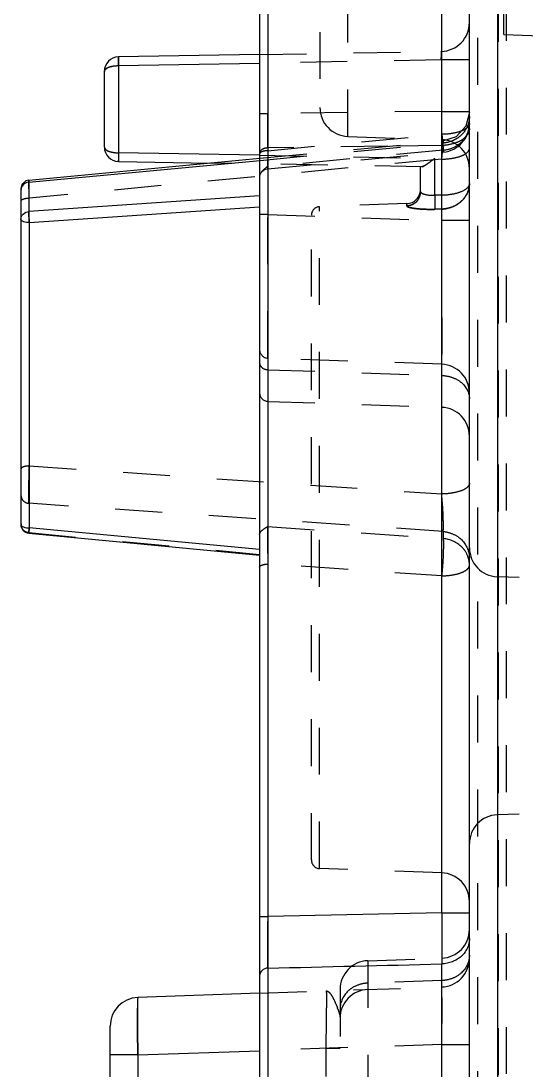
# Model space of a CAD drawing. Header units: millimetres. Extents: x -1265 to 1982, y -12197 to 1934.
# Drawn here: x 499 to 516.57, y -84.18 to -47.66 of the extents above; entities that cross this region are included whole.
import ezdxf

# ---------------------------------------------------------------- set-up
doc = ezdxf.new("R2010")
doc.units = ezdxf.units.MM
doc.header["$LTSCALE"] = 16.335
doc.linetypes.add('HIDDEN', pattern=[0.2, 0.1, -0.1])
doc.layers.get('0').update_dxf_attribs({"linetype": 'CONTINUOUS'})
doc.layers.add('DEFAULT_2', color=8, linetype='HIDDEN')

msp = doc.modelspace()

# ---------------------------------------------------------------- linework, layer by layer
at = {"color": 7, "linetype": 'Continuous'}
for p, q in [((514.598, -94.748), (514.598, 282.739)), ((515.572, 276.741), (515.572, -88.75)), ((507.298, -23.222), (507.298, -99.885)), ((507.587, -40.043), (507.587, -78.812)), ((513.633, -78.682), (513.633, -39.901)), ((507.298, -48.827), (502.389, -48.913)), ((502.389, -49.213), (507.298, -49.127)), ((502.389, -49.213), (502.389, -52.246)), ((501.898, -52.046), (501.898, -49.413)), ((499.27, -53.194), (507.312, -52.436)), ((499.272, -53.266), (507.319, -52.508)), ((507.297, -52.332), (502.389, -52.246)), ((502.389, -52.546), (505.556, -52.602)), ((499.27, -53.194), (499.272, -53.266)), ((499.272, -53.266), (499.272, -54.286)), ((499.043, -53.334), (498.998, -53.492)), ((498.998, -53.493), (498.998, -65.179)), ((507.298, -53.74), (499.272, -54.286)), ((499.287, -54.675), (507.298, -54.13)), ((499.287, -54.675), (499.287, -65.292)), ((499.287, -65.292), (499.27, -65.478)), ((507.298, -66.046), (499.287, -65.292)), ((499.27, -65.478), (507.298, -66.234)), ((507.298, -78.812), (507.587, -78.812)), ((513.633, -78.682), (507.587, -78.812)), ((513.633, -78.682), (514.598, -78.682)), ((507.587, -80.602), (507.587, -99.2)), ((513.633, -99.118), (513.633, -80.459)), ((507.298, -81.477), (503.063, -81.625)), ((502.098, -87.414), (502.098, -82.625)), ((503.063, -83.624), (502.098, -83.624)), ((503.063, -83.624), (507.298, -83.476)), ((503.063, -83.624), (503.063, -87.414))]:
    msp.add_line(p, q, dxfattribs=at)
msp.add_lwpolyline([(499.27, -53.194), (499.165, -53.223), (499.043, -53.334)], dxfattribs=at)
for centre, radius, start, end in [((502.398, -49.413), 0.5, 91, 180), ((502.398, -52.046), 0.5, 180, 269), ((499.298, -65.179), 0.3, 174.6186, 264.6186), ((863.318, -79.977), 355.733, 179.81234, 179.92878), ((723.43, -79.847), 215.845, 179.91719, 180.08278), ((579.326, -80.116), 71.74, 180.03413, 180.38813), ((503.098, -82.625), 1, 92, 180)]:
    msp.add_arc(centre, radius, start, end, dxfattribs=at)
for points, knots in [([(502.389, -48.913), (502.387, -48.913), (502.39, -48.925), (502.386, -48.938), (502.388, -48.967), (502.386, -49.021), (502.388, -49.106), (502.388, -49.176), (502.389, -49.213)], [0, 0, 0, 0, 0.019152, 0.075116, 0.166846, 0.293184, 0.629857, 1, 1, 1, 1]), ([(501.898, -49.413), (501.898, -49.349), (502.03, -49.266), (502.2, -49.226), (502.324, -49.214), (502.389, -49.213)], [0, 0, 0, 0, 0.345637, 0.645531, 1, 1, 1, 1]), ([(501.898, -52.046), (501.898, -52.111), (502.031, -52.193), (502.201, -52.234), (502.324, -52.246), (502.389, -52.246)], [0, 0, 0, 0, 0.349302, 0.648144, 1, 1, 1, 1]), ([(502.387, -52.503), (502.387, -52.514), (502.392, -52.523), (502.385, -52.546), (502.389, -52.546)], [0, 0, 0, 0, 0.745059, 1, 1, 1, 1]), ([(502.389, -52.246), (502.389, -52.27), (502.388, -52.356), (502.386, -52.441), (502.387, -52.503)], [0, 0, 0, 0, 0.280339, 1, 1, 1, 1]), ([(498.998, -54.563), (498.998, -54.495), (499.059, -54.351), (499.201, -54.292), (499.272, -54.286)], [0, 0, 0, 0, 0.488147, 1, 1, 1, 1]), ([(499.272, -54.286), (499.267, -54.339), (499.273, -54.47), (499.28, -54.599), (499.287, -54.675)], [0, 0, 0, 0, 0.411878, 1, 1, 1, 1]), ([(499.287, -54.675), (499.218, -54.674), (499.121, -54.668), (498.998, -54.601), (498.998, -54.563)], [0, 0, 0, 0, 0.644558, 1, 1, 1, 1]), ([(498.998, -65.179), (498.998, -65.218), (499.121, -65.284), (499.218, -65.291), (499.287, -65.292)], [0, 0, 0, 0, 0.35502, 1, 1, 1, 1]), ([(513.633, -78.682), (513.635, -78.862), (513.639, -79.455), (513.642, -80.047), (513.633, -80.459)], [0, 0, 0, 0, 0.303962, 1, 1, 1, 1]), ([(514.598, -79.571), (514.598, -79.716), (514.526, -79.944), (514.335, -80.188), (514.201, -80.283), (514.128, -80.322)], [0, 0, 0, 0, 0.473555, 0.732505, 1, 1, 1, 1]), ([(514.128, -80.322), (514.089, -80.343), (513.933, -80.416), (513.761, -80.455), (513.633, -80.459)], [0, 0, 0, 0, 0.257764, 1, 1, 1, 1]), ([(507.587, -80.602), (507.514, -80.604), (507.367, -80.657), (507.298, -80.802), (507.298, -80.87)], [0, 0, 0, 0, 0.519153, 1, 1, 1, 1]), ([(503.063, -81.625), (503.06, -81.625), (503.06, -81.645), (503.055, -81.668), (503.054, -81.719), (503.052, -81.783), (503.051, -81.868), (503.049, -82.012), (503.048, -82.229), (503.049, -82.528), (503.052, -82.869), (503.057, -83.24), (503.061, -83.494), (503.063, -83.624)], [0, 0, 0, 0, 0.00516, 0.019693, 0.043567, 0.076623, 0.11863, 0.16911, 0.293335, 0.444712, 0.617555, 0.805428, 1, 1, 1, 1])]:
    msp.add_open_spline(points, degree=3, knots=knots, dxfattribs=at)
for points in [[(499.272, -53.266), (499.178, -53.274), (499.077, -53.333), (499.032, -53.416)], [(499.032, -53.416), (499.011, -53.455), (498.998, -53.499), (498.998, -53.543)], [(507.587, -80.602), (509.603, -80.554), (511.618, -80.507), (513.633, -80.459)]]:
    msp.add_open_spline(points, degree=3, dxfattribs=at)
at = {"layer": 'DEFAULT_2', "color": 8, "linetype": 'HIDDEN'}
for p, q in [((514.887, -102.155), (514.887, 21.895)), ((515.598, 21.854), (515.598, -102.115)), ((515.887, -84.284), (515.887, 4.024)), ((509.398, -2.306), (509.398, -50.673)), ((510.363, -51.674), (510.363, -6.709)), ((515.798, -48.13), (515.798, -7.13)), ((515.798, -48.13), (519.633, -48.264)), ((507.298, -48.827), (513.615, -48.717)), ((513.615, -49.017), (507.298, -49.127)), ((514.598, -49.017), (513.615, -49.017)), ((507.298, -50.877), (507.587, -50.877)), ((513.633, -50.807), (507.587, -50.877)), ((507.587, -51.302), (507.587, -50.877)), ((513.633, -50.807), (514.598, -50.807)), ((507.587, -51.707), (507.587, -51.302)), ((507.312, -52.436), (513.692, -51.835)), ((507.587, -52.173), (513.633, -51.603)), ((507.587, -52.075), (507.587, -51.707)), ((510.363, -51.674), (513.633, -51.788)), ((513.633, -51.603), (513.692, -52.225)), ((513.633, -52.467), (513.692, -51.835)), ((514.131, -51.686), (513.692, -51.835)), ((507.319, -52.508), (513.685, -51.908)), ((507.587, -52.173), (507.57, -52.801)), ((513.685, -52.153), (507.572, -52.729)), ((511.761, -52.017), (507.587, -52.075)), ((513.633, -51.991), (511.761, -52.017)), ((513.685, -52.153), (513.685, -51.908)), ((513.633, -52.467), (499.287, -53.819)), ((507.297, -52.332), (513.389, -52.438)), ((507.57, -52.801), (513.692, -52.225)), ((513.389, -53.721), (513.389, -52.438)), ((512.936, -52.73), (505.556, -52.602)), ((512.898, -53.596), (512.898, -52.73)), ((499.287, -53.819), (499.27, -53.194)), ((512.415, -54.014), (509.387, -54.12)), ((512.415, -54.093), (512.415, -54.014)), ((513.615, -53.714), (513.389, -53.721)), ((499.287, -54.675), (499.272, -54.286)), ((507.587, -54.393), (507.298, -54.393)), ((507.587, -54.393), (513.633, -54.604)), ((509.387, -77.14), (509.387, -54.12)), ((513.624, -54.203), (513.398, -54.211)), ((509.098, -76.841), (509.098, -54.418)), ((514.598, -54.604), (513.633, -54.604)), ((513.633, -59.601), (507.587, -59.39)), ((507.587, -59.789), (513.633, -59.989)), ((507.587, -60.89), (513.633, -61.101)), ((499.287, -63.136), (513.633, -64.112)), ((513.685, -65.417), (499.272, -64.437)), ((499.272, -65.457), (499.287, -65.292)), ((507.572, -65.246), (513.685, -65.662)), ((499.272, -65.457), (507.298, -66.213)), ((513.685, -65.417), (513.685, -65.662)), ((513.633, -66.96), (507.587, -66.548)), ((519.598, -67.13), (515.563, -66.989)), ((519.598, -75.13), (515.563, -75.271)), ((513.633, -77.288), (509.387, -77.14)), ((507.587, -80.602), (507.587, -78.812)), ((513.633, -78.682), (513.633, -80.459)), ((511.063, -80.346), (513.633, -80.256)), ((511.063, -80.346), (511.063, -94.413)), ((513.633, -81.037), (511.063, -81.125)), ((507.298, -81.477), (513.633, -81.256)), ((510.098, -81.345), (510.098, -105.413)), ((513.633, -83.255), (507.298, -83.476)), ((513.633, -83.255), (514.598, -83.255)), ((510.098, -83.395), (509.615, -83.395)), ((509.615, -87.643), (509.615, -83.395))]:
    msp.add_line(p, q, dxfattribs=at)
for points in [[(514.598, -50.84), (514.473, -51.323), (514.131, -51.686)], [(507.376, -52.898), (507.464, -52.832), (507.57, -52.801)]]:
    msp.add_lwpolyline(points, dxfattribs=at)
for centre, radius, start, end in [((513.598, -47.717), 1, 271, 360), ((510.398, -50.674), 1, 180, 268), ((409.572, -51.413), 104.063, 359.76459, 0.33367), ((513.598, -51.229), 1, 275.3629, 0.0184), ((513.598, -52.787), 1, 0, 88), ((446.264, -51.518), 67.37, 359.59806, 359.72593), ((513.601, -50.51), 1.481, 271.2164, 274.5821), ((512.398, -53.514), 0.5, 272, 360), ((513.601, -53.123), 1.079, 295.3661, 301.9917), ((513.734, -53.284), 0.869, 322.3197, 330.3101), ((509.398, -54.419), 0.3, 92, 180), ((507.598, -59.09), 0.3, 180.0042, 268.0001), ((513.598, -60.6), 1, 0, 88), ((507.598, -60.59), 0.3, 180, 268), ((513.598, -62.1), 1, 0, 88), ((515.598, -65.989), 1, 180, 268), ((515.598, -76.27), 1, 92, 180), ((509.398, -76.84), 0.3, 180, 268), ((513.598, -78.287), 1, 0, 88), ((513.598, -79.257), 1, 272, 360), ((513.598, -80.257), 1, 272, 360), ((511.098, -81.345), 1, 92, 180), ((511.098, -82.345), 1, 92, 180), ((388.317, -81.951), 121.305, 359.67907, 359.9857), ((507.216, -83.051), 2.986, 19.8912, 21.0352), ((298.176, -81.543), 211.448, 359.49819, 359.70536)]:
    msp.add_arc(centre, radius, start, end, dxfattribs=at)
for points, knots in [([(502.389, -49.213), (502.388, -49.176), (502.388, -49.106), (502.386, -49.021), (502.388, -48.967), (502.386, -48.938), (502.39, -48.925), (502.387, -48.913), (502.389, -48.913)], [0, 0, 0, 0, 0.370143, 0.706816, 0.833154, 0.924884, 0.980848, 1, 1, 1, 1]), ([(513.615, -49.017), (513.618, -48.979), (513.621, -48.91), (513.623, -48.827), (513.622, -48.774), (513.621, -48.744), (513.619, -48.73), (513.618, -48.717), (513.615, -48.717)], [0, 0, 0, 0, 0.376633, 0.694976, 0.819864, 0.91531, 0.976532, 1, 1, 1, 1]), ([(513.615, -48.717), (513.618, -48.717), (513.619, -48.73), (513.621, -48.744), (513.622, -48.774), (513.623, -48.827), (513.621, -48.91), (513.618, -48.979), (513.615, -49.017)], [0, 0, 0, 0, 0.023468, 0.084691, 0.180139, 0.305028, 0.623372, 1, 1, 1, 1]), ([(501.898, -49.413), (501.898, -49.348), (502.031, -49.266), (502.201, -49.225), (502.324, -49.213), (502.389, -49.213)], [0, 0, 0, 0, 0.349302, 0.648144, 1, 1, 1, 1]), ([(514.598, -50.985), (514.598, -51.132), (514.512, -51.439), (514.291, -51.669), (514.157, -51.752)], [0, 0, 0, 0, 0.483027, 1, 1, 1, 1]), ([(514.598, -51.229), (514.598, -51.282), (514.541, -51.366), (514.432, -51.44), (514.26, -51.519), (513.989, -51.582), (513.757, -51.602), (513.633, -51.603)], [0, 0, 0, 0, 0.144263, 0.243788, 0.364164, 0.659684, 1, 1, 1, 1]), ([(514.598, -51.399), (514.598, -51.422), (514.585, -51.527), (514.527, -51.622), (514.473, -51.683)], [0, 0, 0, 0, 0.223925, 1, 1, 1, 1]), ([(514.157, -51.752), (514.12, -51.774), (513.973, -51.852), (513.808, -51.898), (513.685, -51.908)], [0, 0, 0, 0, 0.258648, 1, 1, 1, 1]), ([(514.473, -51.683), (514.452, -51.706), (514.353, -51.8), (514.228, -51.863), (514.128, -51.899)], [0, 0, 0, 0, 0.225819, 1, 1, 1, 1]), ([(514.147, -52.004), (514.182, -51.983), (514.311, -51.893), (514.419, -51.771), (514.478, -51.669)], [0, 0, 0, 0, 0.254586, 1, 1, 1, 1]), ([(501.898, -52.046), (501.898, -52.11), (502.03, -52.194), (502.2, -52.233), (502.324, -52.246), (502.389, -52.246)], [0, 0, 0, 0, 0.345637, 0.645531, 1, 1, 1, 1]), ([(507.587, -52.075), (507.551, -52.076), (507.479, -52.087), (507.366, -52.127), (507.298, -52.205), (507.298, -52.255)], [0, 0, 0, 0, 0.299075, 0.586993, 1, 1, 1, 1]), ([(507.587, -52.173), (507.551, -52.173), (507.48, -52.18), (507.382, -52.201), (507.298, -52.247), (507.298, -52.285)], [0, 0, 0, 0, 0.335145, 0.645257, 1, 1, 1, 1]), ([(513.633, -52.467), (513.753, -52.466), (513.985, -52.445), (514.293, -52.374), (514.512, -52.266), (514.598, -52.144), (514.598, -52.093)], [0, 0, 0, 0, 0.330807, 0.636907, 0.859446, 1, 1, 1, 1]), ([(502.389, -52.546), (502.387, -52.546), (502.39, -52.534), (502.387, -52.523), (502.387, -52.51), (502.387, -52.503)], [0, 0, 0, 0, 0.131723, 0.516622, 1, 1, 1, 1]), ([(512.936, -52.73), (512.966, -52.731), (513.036, -52.692), (513.14, -52.625), (513.261, -52.535), (513.346, -52.471), (513.389, -52.438)], [0, 0, 0, 0, 0.167204, 0.413386, 0.699007, 1, 1, 1, 1]), ([(507.376, -52.898), (507.365, -52.91), (507.329, -52.953), (507.298, -53.009), (507.298, -53.05)], [0, 0, 0, 0, 0.285807, 1, 1, 1, 1]), ([(513.036, -52.691), (513.026, -52.697), (512.995, -52.714), (512.961, -52.731), (512.936, -52.73)], [0, 0, 0, 0, 0.309641, 1, 1, 1, 1]), ([(513.615, -53.715), (513.746, -53.713), (513.992, -53.689), (514.331, -53.606), (514.598, -53.441), (514.598, -53.312)], [0, 0, 0, 0, 0.352338, 0.650583, 1, 1, 1, 1]), ([(513.615, -53.715), (513.746, -53.713), (513.992, -53.689), (514.331, -53.606), (514.598, -53.441), (514.598, -53.312)], [0, 0, 0, 0, 0.352336, 0.650583, 1, 1, 1, 1]), ([(514.598, -53.312), (514.598, -53.416), (514.569, -53.557), (514.507, -53.683), (514.489, -53.714)], [0, 0, 0, 0, 0.743612, 1, 1, 1, 1]), ([(512.829, -53.845), (512.84, -53.826), (512.878, -53.748), (512.898, -53.66), (512.898, -53.596)], [0, 0, 0, 0, 0.26133, 1, 1, 1, 1]), ([(512.898, -53.596), (512.898, -53.617), (512.953, -53.661), (513.111, -53.716), (513.273, -53.728), (513.389, -53.721)], [0, 0, 0, 0, 0.116991, 0.33589, 1, 1, 1, 1]), ([(514.231, -53.999), (514.263, -53.976), (514.379, -53.881), (514.472, -53.757), (514.519, -53.656)], [0, 0, 0, 0, 0.261283, 1, 1, 1, 1]), ([(498.998, -53.931), (498.998, -53.893), (499.082, -53.847), (499.18, -53.826), (499.251, -53.819), (499.287, -53.819)], [0, 0, 0, 0, 0.354741, 0.664855, 1, 1, 1, 1]), ([(512.415, -54.093), (512.496, -54.09), (512.662, -54.041), (512.787, -53.919), (512.829, -53.845)], [0, 0, 0, 0, 0.48915, 1, 1, 1, 1]), ([(512.663, -54.016), (512.644, -54.028), (512.567, -54.068), (512.48, -54.09), (512.415, -54.093)], [0, 0, 0, 0, 0.26092, 1, 1, 1, 1]), ([(513.389, -53.721), (513.392, -53.825), (513.395, -53.988), (513.401, -54.152), (513.398, -54.211)], [0, 0, 0, 0, 0.637594, 1, 1, 1, 1]), ([(513.389, -53.721), (513.39, -53.756), (513.394, -53.887), (513.397, -54.017), (513.398, -54.113)], [0, 0, 0, 0, 0.268719, 1, 1, 1, 1]), ([(513.633, -54.203), (513.641, -54.146), (513.636, -53.982), (513.636, -53.819), (513.633, -53.713)], [0, 0, 0, 0, 0.354399, 1, 1, 1, 1]), ([(513.633, -54.203), (513.641, -54.146), (513.636, -53.982), (513.636, -53.819), (513.633, -53.713)], [0, 0, 0, 0, 0.354399, 1, 1, 1, 1]), ([(514.422, -53.815), (514.405, -53.837), (514.333, -53.922), (514.245, -53.993), (514.173, -54.038)], [0, 0, 0, 0, 0.242836, 1, 1, 1, 1]), ([(507.587, -59.39), (507.585, -59.39), (507.589, -59.377), (507.585, -59.364), (507.587, -59.331), (507.585, -59.29), (507.585, -59.236), (507.585, -59.142), (507.584, -58.995), (507.584, -58.786), (507.583, -58.534), (507.583, -58.243), (507.583, -57.784), (507.583, -57.134), (507.584, -56.281), (507.586, -55.355), (507.587, -54.718), (507.587, -54.393)], [0, 0, 0, 0, 0.001213, 0.004836, 0.01085, 0.019237, 0.029978, 0.043055, 0.076116, 0.118073, 0.168499, 0.226962, 0.292887, 0.444388, 0.617257, 0.805069, 1, 1, 1, 1]), ([(512.415, -54.093), (512.415, -54.103), (512.446, -54.124), (512.501, -54.143), (512.595, -54.165), (512.772, -54.193), (513.044, -54.214), (513.274, -54.215), (513.398, -54.211)], [0, 0, 0, 0, 0.030098, 0.091919, 0.186581, 0.311087, 0.629795, 1, 1, 1, 1]), ([(513.398, -54.211), (513.234, -54.216), (512.948, -54.211), (512.663, -54.181), (512.544, -54.153)], [0, 0, 0, 0, 0.573426, 1, 1, 1, 1]), ([(513.398, -54.113), (513.398, -54.124), (513.399, -54.157), (513.399, -54.189), (513.398, -54.211)], [0, 0, 0, 0, 0.346429, 1, 1, 1, 1]), ([(514.064, -54.098), (513.964, -54.145), (513.819, -54.189), (513.671, -54.202), (513.633, -54.203)], [0, 0, 0, 0, 0.745622, 1, 1, 1, 1]), ([(513.633, -59.601), (513.635, -59.601), (513.634, -59.588), (513.637, -59.574), (513.637, -59.54), (513.639, -59.499), (513.64, -59.444), (513.642, -59.348), (513.644, -59.201), (513.645, -58.993), (513.646, -58.743), (513.647, -58.453), (513.647, -57.995), (513.646, -57.345), (513.644, -56.492), (513.639, -55.566), (513.635, -54.929), (513.633, -54.604)], [0, 0, 0, 0, 0.001293, 0.005046, 0.011238, 0.019825, 0.03076, 0.043999, 0.077198, 0.119049, 0.169178, 0.22721, 0.292772, 0.444306, 0.617397, 0.804982, 1, 1, 1, 1]), ([(507.587, -59.39), (507.585, -59.39), (507.59, -59.404), (507.585, -59.418), (507.588, -59.453), (507.587, -59.497), (507.587, -59.554), (507.587, -59.652), (507.587, -59.732), (507.587, -59.789)], [0, 0, 0, 0, 0.016566, 0.065735, 0.146701, 0.25865, 0.400769, 0.572243, 1, 1, 1, 1]), ([(507.298, -59.549), (507.298, -59.611), (507.374, -59.746), (507.515, -59.787), (507.587, -59.789)], [0, 0, 0, 0, 0.461513, 1, 1, 1, 1]), ([(513.633, -59.989), (513.633, -59.934), (513.634, -59.856), (513.634, -59.76), (513.635, -59.704), (513.634, -59.662), (513.636, -59.628), (513.632, -59.614), (513.635, -59.601), (513.633, -59.601)], [0, 0, 0, 0, 0.428853, 0.601061, 0.743354, 0.854966, 0.935202, 0.983617, 1, 1, 1, 1]), ([(513.633, -59.989), (513.755, -59.993), (514, -60.042), (514.41, -60.248), (514.598, -60.586), (514.598, -60.795)], [0, 0, 0, 0, 0.269045, 0.54043, 1, 1, 1, 1]), ([(499.287, -63.136), (499.251, -63.137), (499.18, -63.144), (499.082, -63.164), (498.998, -63.21), (498.998, -63.249)], [0, 0, 0, 0, 0.335145, 0.645259, 1, 1, 1, 1]), ([(499.272, -64.437), (499.267, -64.258), (499.273, -63.824), (499.28, -63.391), (499.287, -63.136)], [0, 0, 0, 0, 0.412256, 1, 1, 1, 1]), ([(514.598, -63.738), (514.598, -63.789), (514.512, -63.911), (514.293, -64.019), (513.985, -64.09), (513.753, -64.111), (513.633, -64.112)], [0, 0, 0, 0, 0.140554, 0.363093, 0.669193, 1, 1, 1, 1]), ([(498.998, -64.16), (498.998, -64.227), (499.059, -64.371), (499.2, -64.431), (499.272, -64.437)], [0, 0, 0, 0, 0.484692, 1, 1, 1, 1]), ([(513.685, -65.417), (513.692, -65.346), (513.693, -65.167), (513.682, -64.731), (513.657, -64.368), (513.633, -64.112)], [0, 0, 0, 0, 0.164303, 0.41097, 1, 1, 1, 1]), ([(499.272, -65.457), (499.201, -65.451), (499.06, -65.391), (498.998, -65.248), (498.998, -65.179)], [0, 0, 0, 0, 0.510353, 1, 1, 1, 1]), ([(507.298, -65.522), (507.298, -65.465), (507.398, -65.349), (507.507, -65.285), (507.572, -65.246)], [0, 0, 0, 0, 0.433379, 1, 1, 1, 1]), ([(507.572, -65.246), (507.567, -65.425), (507.573, -65.859), (507.58, -66.293), (507.587, -66.548)], [0, 0, 0, 0, 0.412023, 1, 1, 1, 1]), ([(513.685, -65.662), (513.692, -65.733), (513.693, -65.912), (513.682, -66.345), (513.657, -66.706), (513.633, -66.96)], [0, 0, 0, 0, 0.16475, 0.412288, 1, 1, 1, 1]), ([(513.685, -65.417), (513.802, -65.427), (514.04, -65.491), (514.439, -65.748), (514.598, -66.113), (514.598, -66.341)], [0, 0, 0, 0, 0.251774, 0.513824, 1, 1, 1, 1]), ([(514.598, -66.585), (514.598, -66.471), (514.549, -66.238), (514.284, -65.841), (513.923, -65.681), (513.685, -65.662)], [0, 0, 0, 0, 0.243384, 0.491992, 1, 1, 1, 1]), ([(507.298, -66.661), (507.298, -66.623), (507.382, -66.577), (507.48, -66.556), (507.551, -66.549), (507.587, -66.548)], [0, 0, 0, 0, 0.354743, 0.664855, 1, 1, 1, 1]), ([(513.633, -66.96), (513.757, -66.958), (513.989, -66.939), (514.26, -66.875), (514.432, -66.796), (514.541, -66.722), (514.598, -66.638), (514.598, -66.585)], [0, 0, 0, 0, 0.340316, 0.635836, 0.756212, 0.855737, 1, 1, 1, 1]), ([(514.598, -80.147), (514.598, -80.374), (514.423, -80.74), (514.004, -80.978), (513.755, -81.033), (513.633, -81.037)], [0, 0, 0, 0, 0.476236, 0.742021, 1, 1, 1, 1]), ([(513.633, -81.256), (513.634, -81.256), (513.632, -81.249), (513.634, -81.241), (513.633, -81.222), (513.634, -81.186), (513.633, -81.123), (513.633, -81.069), (513.633, -81.037)], [0, 0, 0, 0, 0.01612, 0.063869, 0.143166, 0.253772, 0.56735, 1, 1, 1, 1]), ([(509.615, -81.397), (509.619, -81.396), (509.614, -81.418), (509.621, -81.439), (509.619, -81.492), (509.62, -81.528), (509.621, -81.551)], [0, 0, 0, 0, 0.065407, 0.256847, 0.569971, 1, 1, 1, 1]), ([(509.615, -81.397), (509.631, -81.396), (509.711, -81.415), (509.761, -81.488), (509.796, -81.542)], [0, 0, 0, 0, 0.193726, 1, 1, 1, 1]), ([(511.063, -81.125), (510.94, -81.129), (510.692, -81.183), (510.273, -81.421), (510.098, -81.787), (510.098, -82.013)], [0, 0, 0, 0, 0.258117, 0.523969, 1, 1, 1, 1]), ([(511.063, -81.125), (511.063, -81.157), (511.062, -81.211), (511.062, -81.275), (511.062, -81.311), (511.061, -81.331), (511.064, -81.338), (511.062, -81.346), (511.063, -81.346)], [0, 0, 0, 0, 0.432239, 0.745321, 0.856072, 0.935711, 0.983807, 1, 1, 1, 1]), ([(513.633, -83.255), (513.635, -83.125), (513.639, -82.87), (513.644, -82.5), (513.646, -82.158), (513.647, -81.86), (513.647, -81.643), (513.645, -81.5), (513.644, -81.416), (513.641, -81.351), (513.641, -81.299), (513.635, -81.277), (513.636, -81.256), (513.633, -81.256)], [0, 0, 0, 0, 0.195028, 0.382608, 0.555676, 0.707172, 0.830714, 0.880816, 0.922642, 0.955822, 0.979988, 0.994788, 1, 1, 1, 1]), ([(503.063, -83.624), (503.061, -83.494), (503.057, -83.24), (503.052, -82.869), (503.049, -82.528), (503.048, -82.229), (503.049, -82.012), (503.051, -81.868), (503.052, -81.783), (503.054, -81.719), (503.055, -81.668), (503.06, -81.645), (503.06, -81.625), (503.063, -81.625)], [0, 0, 0, 0, 0.194572, 0.382445, 0.555288, 0.706664, 0.83089, 0.88137, 0.923376, 0.956433, 0.980307, 0.99484, 1, 1, 1, 1]), ([(509.621, -81.551), (509.621, -81.578), (509.622, -81.722), (509.623, -81.866), (509.623, -81.982)], [0, 0, 0, 0, 0.194106, 1, 1, 1, 1]), ([(509.796, -81.542), (509.838, -81.608), (509.91, -81.753), (509.973, -81.901), (510.003, -81.979)], [0, 0, 0, 0, 0.484532, 1, 1, 1, 1]), ([(510.024, -82.035), (510.035, -82.064), (510.069, -82.165), (510.098, -82.27), (510.098, -82.345)], [0, 0, 0, 0, 0.295312, 1, 1, 1, 1])]:
    msp.add_open_spline(points, degree=3, knots=knots, dxfattribs=at)
for points in [[(514.478, -51.669), (514.554, -51.538), (514.598, -51.381), (514.598, -51.229)], [(513.685, -52.153), (513.846, -52.14), (514.009, -52.088), (514.147, -52.004)], [(514.128, -51.899), (513.997, -51.947), (513.859, -51.975), (513.72, -51.986)], [(507.46, -52.818), (507.431, -52.843), (507.402, -52.869), (507.376, -52.898)], [(507.572, -52.729), (507.534, -52.758), (507.496, -52.787), (507.46, -52.818)], [(514.519, -53.656), (514.57, -53.55), (514.598, -53.429), (514.598, -53.312)], [(512.758, -53.941), (512.73, -53.97), (512.698, -53.995), (512.663, -54.016)], [(512.832, -53.84), (512.812, -53.876), (512.787, -53.911), (512.758, -53.941)], [(513.997, -54.127), (514.079, -54.094), (514.159, -54.051), (514.231, -53.999)], [(513.633, -54.203), (513.757, -54.199), (513.881, -54.173), (513.997, -54.127)]]:
    msp.add_open_spline(points, degree=3, dxfattribs=at)

doc.saveas('drawing.dxf')
